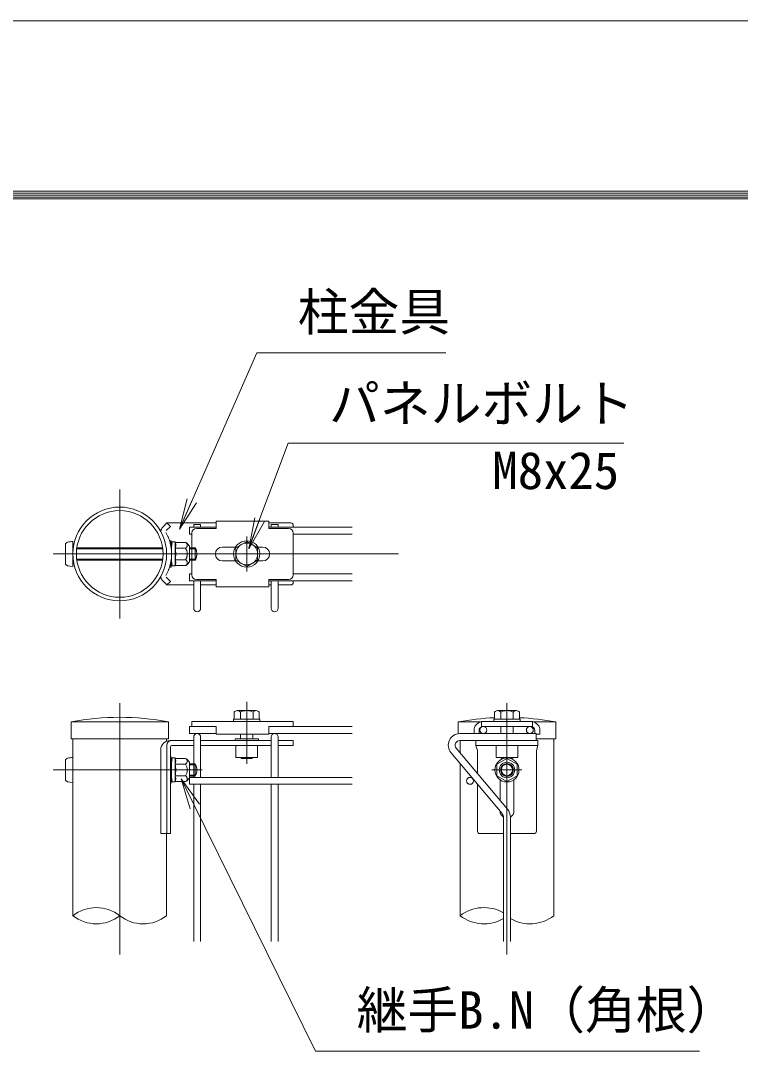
# Model space of a CAD drawing. Units: millimetres, scale not verified. Extents: x -8400 to 8400, y -5940 to 5940.
# Drawn here: x 3468 to 5327, y 3270 to 5940 of the extents above; entities that cross this region are included whole.
import ezdxf
from ezdxf.enums import TextEntityAlignment as Align

# ---------------------------------------------------------------- set-up
doc = ezdxf.new("R2010")
doc.units = ezdxf.units.MM
doc.header["$LTSCALE"] = 40
doc.linetypes.add('DASHED', pattern=[7.5, 6, -1.5])
doc.linetypes.add('USER1', pattern=[50.8, 31.75, -6.35, 6.35, -6.35])
for name, color, linetype, lineweight in [('0-1_D-STR1', 1, 'Continuous', 18), ('0-2_D-BMK', 2, 'USER1', 13), ('0-3_D-STR3', 3, 'Continuous', 13), ('0-4_D-STR-DIM', 7, 'Continuous', 9), ('0-5_D-STR-TXT', 7, 'Continuous', 9), ('0-6_0', 7, 'Continuous', 9), ('0-7_D-STR2', 7, 'Continuous', 9), ('0-B_D-TTL', 7, 'Continuous', 9)]:
    doc.layers.add(name, color=color, linetype=linetype, lineweight=lineweight)
doc.styles.add('ＭＳ ゴシック', font='')
doc.styles.get('ＭＳ ゴシック').set_extended_font_data('MS Gothic')

# ---------------------------------------------------------------- blocks, each defined once
blk = doc.blocks.new('_Open')
at = {"layer": '0-6_0'}
blk.add_line((-40, 6.67), (0, 0), dxfattribs=at)
blk.add_lwpolyline([(-40, -6.67), (0, 0), (-40, 0)], dxfattribs=at)

msp = doc.modelspace()

# ---------------------------------------------------------------- linework, layer by layer
at = {"layer": '0-1_D-STR1'}
for p, q in [((3850.06, 4130.65), (3598.46, 4130.65)), ((3598.46, 4130.65), (3598.46, 4086.65)), ((3850.06, 4086.65), (3850.06, 4130.65)), ((4656.07, 4130.65), (4598.46, 4130.65)), ((4598.46, 4130.65), (4598.46, 4100.65)), ((4850.06, 4130.65), (4792.45, 4130.65)), ((4850.06, 4086.65), (4850.06, 4130.65)), ((3850.06, 4086.65), (3598.46, 4086.65)), ((3603.26, 4086.65), (3603.26, 3630.65)), ((3845.26, 4080.91), (3845.26, 4086.65)), ((4850.06, 4086.65), (4800.26, 4086.65)), ((4845.26, 3630.65), (4845.26, 4086.65)), ((4603.26, 4082.65), (4603.26, 4051.22)), ((4603.26, 4023.22), (4603.26, 3630.65)), ((3845.26, 3630.65), (3845.26, 3844.65))]:
    msp.add_line(p, q, dxfattribs=at)
for radius in [121, 111.8]:
    msp.add_circle((3724.26, 4563.98), radius, dxfattribs=at)
for centre, radius, start, end in [((3724.26, 3477.25), 665.4, 79.10214, 100.89786), ((4732.46, 3388.07), 754.57, 93.08404, 100.22882), ((4716.06, 3388.07), 754.57, 79.77118, 86.91596)]:
    msp.add_arc(centre, radius, start, end, dxfattribs=at)
at = {"layer": '0-2_D-BMK'}
for p, q in [((3724.26, 4730.65), (3724.26, 4397.32)), ((4052.22, 4609.48), (4052.22, 4518.48)), ((3552.46, 4563.98), (4444.26, 4563.98)), ((3724.26, 3530.65), (3724.26, 4178.65)), ((4052.22, 4182.65), (4052.22, 4022.65)), ((4724.26, 3530.65), (4724.26, 4178.65)), ((3552.46, 4006.65), (3937.15, 4006.65)), ((4685.5, 4006.65), (4763.02, 4006.65))]:
    msp.add_line(p, q, dxfattribs=at)
at = {"layer": '0-3_D-STR3'}
for p, q in [((3973.29, 4648.98), (3973.29, 4629.98)), ((4109.29, 4648.98), (3973.29, 4648.98)), ((4109.29, 4648.98), (4109.29, 4629.98)), ((3846.22, 4643.98), (3835.31, 4633.37)), ((3973.29, 4643.98), (3846.22, 4643.98)), ((3973.29, 4629.98), (3922.29, 4629.98)), ((4166.22, 4643.98), (4109.29, 4643.98)), ((4160.29, 4629.98), (4109.29, 4629.98)), ((4172.22, 4637.98), (4172.22, 4632.98)), ((3603.26, 4595.98), (3603.26, 4531.98)), ((3910.29, 4617.98), (3910.29, 4509.98)), ((4172.29, 4617.98), (4172.29, 4509.98)), ((3584.06, 4589.98), (3584.06, 4537.98)), ((3613.25, 4577.28), (3835.26, 4577.28)), ((3613.61, 4579.98), (3834.91, 4579.98)), ((4023.38, 4581.98), (3989.29, 4581.98)), ((4093.29, 4581.98), (4081.07, 4581.98)), ((3613.25, 4550.69), (3835.26, 4550.69)), ((3613.61, 4547.98), (3834.91, 4547.98)), ((4023.38, 4545.98), (3989.29, 4545.98)), ((4093.29, 4545.98), (4081.07, 4545.98)), ((3846.22, 4483.98), (3835.31, 4494.59)), ((3973.29, 4497.98), (3922.29, 4497.98)), ((3973.29, 4497.98), (3973.29, 4478.98)), ((4160.29, 4497.98), (4109.29, 4497.98)), ((4109.29, 4497.98), (4109.29, 4478.98)), ((4172.22, 4494.98), (4172.22, 4489.98)), ((3916.26, 4483.98), (3846.22, 4483.98)), ((3973.29, 4483.98), (3932.26, 4483.98)), ((4109.29, 4478.98), (3973.29, 4478.98)), ((4116.26, 4483.98), (4109.29, 4483.98)), ((4166.22, 4483.98), (4132.26, 4483.98)), ((4086.22, 4137.85), (4018.22, 4137.85)), ((4018.22, 4137.85), (4018.22, 4131.45)), ((4019.82, 4155.85), (4019.82, 4137.85)), ((4019.82, 4137.85), (4084.62, 4137.85)), ((4027.29, 4159.85), (4076.67, 4159.85)), ((4036.02, 4155.85), (4036.02, 4137.85)), ((4068.42, 4155.85), (4068.42, 4137.85)), ((4084.62, 4155.85), (4084.62, 4137.85)), ((4086.22, 4131.45), (4086.22, 4137.85)), ((4690.26, 4137.85), (4758.26, 4137.85)), ((4690.26, 4131.45), (4690.26, 4137.85)), ((4691.86, 4155.85), (4691.86, 4137.85)), ((4756.66, 4137.85), (4691.86, 4137.85)), ((4749.2, 4159.85), (4699.81, 4159.85)), ((4708.06, 4155.85), (4708.06, 4137.85)), ((4740.46, 4155.85), (4740.46, 4137.85)), ((4756.66, 4155.85), (4756.66, 4137.85)), ((4758.26, 4137.85), (4758.26, 4131.45)), ((3910.22, 4131.45), (3910.22, 4118.65)), ((4172.22, 4131.45), (3910.22, 4131.45)), ((3910.22, 4118.65), (3973.22, 4118.65)), ((3973.22, 4118.65), (3973.22, 4099.45)), ((4018.22, 4131.45), (4086.22, 4131.45)), ((4109.22, 4118.65), (4109.22, 4099.45)), ((4109.22, 4118.65), (4172.22, 4118.65)), ((4172.22, 4131.45), (4172.22, 4118.65)), ((4790.26, 4131.45), (4658.26, 4131.45)), ((4658.26, 4131.45), (4658.26, 4118.65)), ((4790.26, 4118.65), (4658.26, 4118.65)), ((4758.26, 4131.45), (4690.26, 4131.45)), ((4708.26, 4118.65), (4708.26, 4100.65)), ((4740.26, 4118.65), (4740.26, 4100.65)), ((4790.26, 4131.45), (4790.26, 4118.65)), ((3973.22, 4099.45), (4109.22, 4099.45)), ((4036.22, 4099.45), (4036.22, 4086.65)), ((4068.22, 4099.45), (4068.22, 4086.65)), ((4082.22, 4086.65), (4082.22, 4082.65)), ((4639.26, 4108.65), (4639.26, 4100.65)), ((4652.06, 4108.65), (4652.06, 4100.65)), ((4796.46, 4108.65), (4796.46, 4100.65)), ((4800.26, 4099.45), (4809.26, 4099.45)), ((4809.26, 4108.65), (4809.26, 4099.45)), ((3830.22, 4058.65), (3830.22, 3842.65)), ((3846.22, 4070.65), (3846.22, 3842.65)), ((3915.26, 4082.65), (3854.22, 4082.65)), ((3855.08, 4065.85), (3855.08, 3842.65)), ((3915.26, 4069.85), (3859.08, 4069.85)), ((4115.26, 4082.65), (3933.26, 4082.65)), ((4115.26, 4069.85), (3933.26, 4069.85)), ((4024.22, 4069.85), (4024.22, 4038.65)), ((4080.22, 4069.85), (4080.22, 4038.65)), ((4172.22, 4082.65), (4133.26, 4082.65)), ((4804.26, 4082.65), (4644.26, 4082.65)), ((4644.26, 4082.65), (4644.26, 4069.85)), ((4644.26, 4069.85), (4648.26, 4057.05)), ((4804.26, 4069.85), (4644.26, 4069.85)), ((4696.26, 4069.85), (4696.26, 4038.65)), ((4752.26, 4069.85), (4752.26, 4038.65)), ((4804.26, 4069.85), (4800.26, 4057.05)), ((4804.26, 4082.65), (4804.26, 4069.85)), ((3584.06, 4032.65), (3584.06, 3980.65)), ((3603.26, 4038.65), (3603.26, 3974.65)), ((3855.08, 4040.65), (3855.08, 4034.89)), ((3857.08, 4040.65), (3855.08, 4040.65)), ((3855.82, 4032.57), (3858.71, 4028.53)), ((3857.08, 4040.65), (3857.08, 4034.89)), ((3857.45, 4033.73), (3859.11, 4031.41)), ((3858.28, 4024.65), (3859.83, 4037.3)), ((3866.9, 4037.65), (3860.23, 4037.65)), ((3867.08, 4006.65), (3867.08, 4037.55)), ((3867.47, 4036.67), (3867.29, 4037.35)), ((3894.26, 4036.67), (3867.47, 4036.67)), ((4080.22, 4038.65), (4024.22, 4038.65)), ((4038.93, 4038.65), (4038.93, 4035.85)), ((4067.1, 4038.65), (4065.52, 4035.85)), ((4648.26, 4057.05), (4648.26, 3997.59)), ((4696.26, 4038.65), (4752.26, 4038.65)), ((4710.97, 4037.85), (4710.52, 4038.65)), ((4710.97, 4038.65), (4710.97, 4037.85)), ((4737.55, 4037.85), (4710.97, 4037.85)), ((4737.55, 4038.65), (4737.55, 4037.85)), ((4738, 4038.65), (4737.55, 4037.85)), ((4800.26, 4057.05), (4800.26, 3848.65)), ((3855.08, 4022.65), (3858.28, 4022.65)), ((3855.08, 4019.94), (3858.28, 4019.94)), ((3858.28, 4024.65), (3858.28, 3988.65)), ((3894.26, 4021.66), (3867.08, 4021.66)), ((3867.08, 4006.65), (3867.08, 3975.75)), ((3904.28, 4026.65), (3904.28, 3986.65)), ((3904.28, 4022.65), (3919.26, 4022.65)), ((3904.28, 4019.94), (3920.55, 4019.94)), ((3919.26, 4022.65), (3919.26, 3990.65)), ((3855.08, 3993.36), (3858.28, 3993.36)), ((3855.08, 3990.65), (3858.28, 3990.65)), ((3855.08, 3978.41), (3855.08, 3972.65)), ((3855.82, 3980.73), (3858.71, 3984.77)), ((3857.45, 3979.57), (3859.11, 3981.89)), ((3858.28, 3988.65), (3859.83, 3976)), ((3894.26, 3991.64), (3867.08, 3991.64)), ((3904.28, 3993.36), (3920.55, 3993.36)), ((3904.28, 3990.65), (3919.26, 3990.65)), ((4706.26, 3981.41), (4706.26, 3928.47)), ((4742.26, 3981.41), (4742.26, 3900.65)), ((3866.81, 3975.65), (3860.23, 3975.65)), ((3894.26, 3976.63), (3867.47, 3976.63)), ((4648.26, 3969.59), (4648.26, 3848.65)), ((3855.08, 3842.65), (3830.22, 3842.65)), ((4715.26, 3842.65), (4654.26, 3842.65)), ((4794.26, 3842.65), (4733.26, 3842.65))]:
    msp.add_line(p, q, dxfattribs=at)
at = {"layer": '0-3_D-STR3', "linetype": 'DASHED'}
for p, q in [((3855.14, 4634.8), (3844.22, 4624.19)), ((3855.08, 4634.74), (3846.22, 4643.98)), ((3855.08, 4597.98), (3855.08, 4592.23)), ((3857.08, 4597.98), (3855.08, 4597.98)), ((3857.08, 4597.98), (3857.08, 4592.23)), ((3858.28, 4581.98), (3859.83, 4594.63)), ((3866.9, 4594.98), (3860.23, 4594.98)), ((3867.08, 4563.98), (3867.08, 4594.88)), ((3867.47, 4594.01), (3867.29, 4594.69)), ((3894.26, 4594.01), (3867.47, 4594.01)), ((3855.82, 4589.9), (3858.71, 4585.86)), ((3856.92, 4579.98), (3858.28, 4579.98)), ((3857.27, 4577.28), (3858.28, 4577.28)), ((3857.45, 4591.06), (3859.11, 4588.74)), ((3858.28, 4581.98), (3858.28, 4545.98)), ((3894.26, 4579), (3867.08, 4579)), ((3904.28, 4583.98), (3904.28, 4543.98)), ((3904.28, 4579.98), (3919.26, 4579.98)), ((3904.28, 4577.28), (3920.55, 4577.28)), ((3919.26, 4579.98), (3919.26, 4547.98)), ((3855.82, 4538.07), (3858.71, 4542.1)), ((3856.92, 4547.98), (3858.28, 4547.98)), ((3857.27, 4550.69), (3858.28, 4550.69)), ((3857.45, 4536.91), (3859.11, 4539.23)), ((3858.28, 4545.98), (3859.83, 4533.34)), ((3867.08, 4563.98), (3867.08, 4533.08)), ((3894.26, 4548.97), (3867.08, 4548.97)), ((3904.28, 4550.69), (3920.55, 4550.69)), ((3904.28, 4547.98), (3919.26, 4547.98)), ((3855.08, 4535.74), (3855.08, 4529.98)), ((3866.81, 4532.98), (3860.23, 4532.98)), ((3894.26, 4533.96), (3867.47, 4533.96)), ((3855.14, 4493.16), (3844.22, 4503.77)), ((3855.08, 4493.23), (3846.22, 4483.98))]:
    msp.add_line(p, q, dxfattribs=at)
at = {"layer": '0-3_D-STR3'}
for points in [[(4052.22, 4596.38), (4080.28, 4580.18), (4080.28, 4547.78), (4052.22, 4531.58), (4024.17, 4547.78), (4024.17, 4580.18)], [(4724.26, 4036.67), (4698.26, 4021.66), (4698.26, 3991.64), (4724.26, 3976.63), (4750.26, 3991.64), (4750.26, 4021.66)]]:
    msp.add_lwpolyline(points, close=True, dxfattribs=at)
at = {"layer": '0-3_D-STR3', "linetype": 'DASHED'}
msp.add_lwpolyline([(3857.08, 4535.74), (3857.08, 4529.98), (3855.08, 4529.98)], dxfattribs=at)
at = {"layer": '0-3_D-STR3'}
for points in [[(4082.22, 4086.65), (4022.22, 4086.65), (4022.22, 4082.65)], [(4172.22, 4082.65), (4172.22, 4069.85), (4133.26, 4069.85)], [(4065.52, 4038.65), (4065.52, 4035.85), (4038.93, 4035.85), (4037.35, 4038.65)], [(3857.08, 3978.41), (3857.08, 3972.65), (3855.08, 3972.65)]]:
    msp.add_lwpolyline(points, dxfattribs=at)
for centre, radius in [((4052.22, 4563.98), 34), ((4052.22, 4563.98), 28.14), ((4724.26, 4006.65), 31), ((4724.26, 4006.65), 20), ((4724.26, 4006.65), 16.6), ((4724.26, 4006.65), 14.6)]:
    msp.add_circle(centre, radius, dxfattribs=at)
for centre, radius, start, end in [((3847.01, 4621.33), 16.8, 134.17379, 176.47212), ((3922.29, 4617.98), 12, 90, 180), ((4160.29, 4617.98), 12, 0, 90), ((4166.22, 4637.98), 6, 0, 90), ((3989.29, 4563.98), 18, 90, 270), ((4093.29, 4563.98), 18, 270, 90), ((3847.01, 4506.64), 16.8, 183.52788, 225.82621), ((3922.29, 4509.98), 12, 180, 270), ((4160.29, 4509.98), 12, 270, 0), ((4166.22, 4489.98), 6, 270, 0), ((4027.92, 4149.7), 10.17, 37.21089, 142.78911), ((4052.22, 4125.05), 34.8, 62.26063, 117.73937), ((4076.52, 4149.65), 10.2, 37.42505, 142.57495), ((4699.96, 4149.65), 10.2, 37.42505, 142.57495), ((4724.26, 4125.05), 34.8, 62.26063, 117.73937), ((4748.56, 4149.7), 10.17, 37.21089, 142.78911), ((4662.06, 4108.65), 22.8, 99.59407, 180), ((4662.06, 4108.65), 10, 90, 180), ((4786.46, 4108.65), 10, 0, 90), ((4786.46, 4108.65), 22.8, 0, 80.40593), ((3854.22, 4058.65), 24, 90, 180), ((3858.22, 4070.65), 12, 90, 180), ((3859.08, 4065.85), 4, 90, 180), ((3859.08, 4034.89), 4, 180, 215.53768), ((3859.08, 4034.89), 2, 180, 215.53768), ((3860.23, 4037.25), 0.4, 90, 173), ((3866.9, 4037.25), 0.4, 15, 90), ((3847.55, 4029.16), 21.29, 339.37322, 22.7756), ((3890.19, 4029.17), 8.54, 298.45309, 61.54691), ((3877.18, 4009.63), 32, 32.13463, 57.68315), ((4724.26, 4024.65), 18, 132.83343, 151.11686), ((4724.26, 4024.65), 18, 28.88314, 47.16657), ((3857.08, 4027.37), 2, 33.43373, 35.53768), ((3784.05, 4006.65), 84.77, 0, 10.20031), ((3784.05, 4006.65), 84.77, 349.79969, 0), ((3871.22, 4006.65), 27.49, 0, 33.09348), ((3871.22, 4006.65), 27.49, 326.90652, 0), ((3889.26, 4006.65), 34, 331.92751, 28.07249), ((3859.08, 3978.41), 4, 144.46232, 180), ((3859.08, 3978.41), 2, 144.46232, 180), ((3857.08, 3985.93), 2, 324.46232, 326.56627), ((3847.55, 3984.14), 21.29, 337.2244, 20.62678), ((3890.19, 3984.13), 8.54, 298.45309, 61.54691), ((3877.18, 4003.67), 32, 302.31685, 327.86537), ((3860.23, 3976.05), 0.4, 187, 270), ((3866.81, 3976.05), 0.4, 270, 337.2244), ((4724.26, 3900.65), 18, 180.59569, 240), ((4724.26, 3900.65), 18, 299.93027, 0), ((4654.26, 3848.65), 6, 180, 270), ((4794.26, 3848.65), 6, 270, 0)]:
    msp.add_arc(centre, radius, start, end, dxfattribs=at)
at = {"layer": '0-3_D-STR3', "linetype": 'DASHED'}
for centre, radius, start, end in [((3745.26, 4563.98), 112.8, 330.59793, 29.40207), ((3859.08, 4592.23), 4, 180, 215.53768), ((3859.08, 4592.23), 2, 180, 215.53768), ((3860.23, 4594.58), 0.4, 90, 173), ((3866.9, 4594.58), 0.4, 15, 90), ((3847.55, 4586.5), 21.29, 339.37322, 22.7756), ((3890.19, 4586.5), 8.54, 298.45309, 61.54691), ((3877.18, 4566.96), 32, 32.13463, 57.68315), ((3857.08, 4584.7), 2, 33.43373, 35.53768), ((3784.05, 4563.98), 84.77, 0, 10.20031), ((3871.22, 4563.98), 27.49, 0, 33.09348), ((3889.26, 4563.98), 34, 331.92751, 28.07249), ((3857.08, 4543.27), 2, 324.46232, 326.56627), ((3847.55, 4541.47), 21.29, 337.2244, 20.62678), ((3784.05, 4563.98), 84.77, 349.79969, 0), ((3871.22, 4563.98), 27.49, 326.90652, 0), ((3890.19, 4541.47), 8.54, 298.45309, 61.54691), ((3877.18, 4561.01), 32, 302.31685, 327.86537), ((3859.08, 4535.74), 4, 144.46232, 180), ((3859.08, 4535.74), 2, 144.46232, 180), ((3860.23, 4533.38), 0.4, 187, 270), ((3866.81, 4533.38), 0.4, 270, 337.2244)]:
    msp.add_arc(centre, radius, start, end, dxfattribs=at)
at = {"layer": '0-3_D-STR3'}
for centre, start_param, end_param in [((3603.26, 4589.98), 1.5707963, 3.1415927), ((3603.26, 4537.98), 3.1415927, 4.712389), ((3603.26, 4032.65), 1.5707963, 3.1415927), ((3603.26, 3980.65), 3.1415927, 4.712389)]:
    msp.add_ellipse(centre, major_axis=(19.2, 0), ratio=0.3125, start_param=start_param, end_param=end_param, dxfattribs=at)
at = {"layer": '0-4_D-STR-DIM'}
for centre, radius, start, end in [((3663.76, 3553.76), 97.84, 51.80362, 128.19638), ((3663.76, 3707.54), 97.84, 231.80362, 308.19638), ((3784.76, 3707.54), 97.84, 231.80362, 308.19638), ((4664.82, 3550.69), 100.91, 60.01409, 127.59463), ((4664.82, 3710.61), 100.91, 232.40537, 299.98591), ((4783.7, 3710.61), 100.91, 240.01409, 307.59463)]:
    msp.add_arc(centre, radius, start, end, dxfattribs=at)
at = {"layer": '0-5_D-STR-TXT'}
for points in [[(4566.2, 5083.08), (4078.06, 5083.08), (3879.13, 4629.86)], [(5025.62, 4849.7), (4159.31, 4849.7), (4058.02, 4579.46)], [(5221.66, 3281.45), (4229.46, 3281.45), (3883.87, 3982.34)]]:
    msp.add_lwpolyline(points, dxfattribs=at)
at = {"layer": '0-7_D-STR2'}
for p, q in [((3904.26, 4632.98), (3973.29, 4632.98)), ((3904.26, 4614.98), (3904.26, 4632.98)), ((3915.26, 4639.98), (3933.26, 4639.98)), ((3915.26, 4639.98), (3915.26, 4632.98)), ((3933.26, 4639.98), (3933.26, 4632.98)), ((4109.29, 4632.98), (4324.26, 4632.98)), ((4115.26, 4639.98), (4133.26, 4639.98)), ((4115.26, 4639.98), (4115.26, 4632.98)), ((4133.26, 4639.98), (4133.26, 4632.98)), ((3904.26, 4614.98), (3910.29, 4614.98)), ((4172.29, 4614.98), (4324.26, 4614.98)), ((3904.26, 4512.98), (3904.26, 4494.98)), ((3904.26, 4512.98), (3910.29, 4512.98)), ((4172.29, 4512.98), (4324.26, 4512.98)), ((3904.26, 4494.98), (3973.29, 4494.98)), ((3915.26, 4494.98), (3915.26, 4423.98)), ((3933.26, 4494.98), (3933.26, 4423.98)), ((4109.29, 4494.98), (4324.26, 4494.98)), ((4115.26, 4494.98), (4115.26, 4423.98)), ((4133.26, 4494.98), (4133.26, 4423.98)), ((3904.26, 4118.65), (3973.22, 4118.65)), ((4109.22, 4118.65), (4324.26, 4118.65)), ((3915.26, 3987.65), (3915.26, 4091.65)), ((3933.26, 3987.65), (3933.26, 4091.65)), ((4109.22, 4100.65), (4324.26, 4100.65)), ((4115.26, 3987.65), (4115.26, 4091.65)), ((4133.26, 3987.65), (4133.26, 4091.65)), ((4799.26, 4100.65), (4602.62, 4100.65)), ((4799.26, 4082.65), (4799.26, 4100.65)), ((4725.31, 3905.77), (4593.43, 4062.94)), ((4799.26, 4082.65), (4602.62, 4082.65)), ((4711.52, 3894.2), (4579.64, 4051.37)), ((3904.26, 3987.65), (4324.26, 3987.65)), ((3904.26, 3987.65), (3904.26, 3969.65)), ((3904.26, 3969.65), (4324.26, 3969.65)), ((3915.26, 3563.98), (3915.26, 3969.65)), ((3933.26, 3563.98), (3933.26, 3969.65)), ((4115.26, 3563.98), (4115.26, 3969.65)), ((4133.26, 3563.98), (4133.26, 3969.65)), ((4715.26, 3883.92), (4715.26, 3563.98)), ((4733.26, 3883.92), (4733.26, 3563.98))]:
    msp.add_line(p, q, dxfattribs=at)
msp.add_lwpolyline([(3904.26, 4118.65), (3904.26, 4100.65), (3973.22, 4100.65)], dxfattribs=at)
for centre in [(4663.26, 4109.65), (4783.26, 4109.65), (4628.91, 3978.65)]:
    msp.add_circle(centre, 9, dxfattribs=at)
for centre, radius, start, end in [((3924.26, 4423.98), 9, 180, 0), ((4124.26, 4423.98), 9, 180, 0), ((3924.26, 4091.65), 9, 0, 180), ((4124.26, 4091.65), 9, 0, 180), ((4602.62, 4070.65), 30, 90, 220), ((4602.62, 4070.65), 12, 90, 220), ((4699.26, 3883.92), 34, 0, 40), ((4699.26, 3883.92), 16, 0, 40)]:
    msp.add_arc(centre, radius, start, end, dxfattribs=at)
at = {"layer": '0-B_D-TTL', "color": 2, "lineweight": 18}
msp.add_lwpolyline([(-8400, 5940), (8400, 5940), (8400, -5940), (-8400, -5940)], close=True, dxfattribs=at)
at = {"layer": '0-B_D-TTL'}
for points in [[(-7860, 5500), (7860, 5500), (7860, -5500), (-7860, -5500)], [(-7855, 5495), (7855, 5495), (7855, -5495), (-7855, -5495)], [(-7850, 5490), (7850, 5490), (7850, -5490), (-7850, -5490)], [(-7845, 5485), (7845, 5485), (7845, -5485), (-7845, -5485)], [(-7840, 5480), (7840, 5480), (7840, -5480), (-7840, -5480)]]:
    msp.add_lwpolyline(points, close=True, dxfattribs=at)

# ---------------------------------------------------------------- block references
at = {"layer": '0-5_D-STR-TXT', "xscale": 2, "yscale": 2}
for p, rotation in [((3878.33, 4628.03), 246.3026), ((4057.32, 4577.58), 249.4544), ((3882.98, 3984.13), 116.2468)]:
    msp.add_blockref('_Open', p, dxfattribs=dict(at, rotation=rotation))

# ---------------------------------------------------------------- texts
at = {"layer": '0-5_D-STR-TXT', "style": 'ＭＳ ゴシック'}
for s, p in [('柱金具', (4183.97, 5111.55)), ('パネルボルト', (4264.71, 4875.63)), ('M8x25', (4686.69, 4702.61)), ('継手B.N（角根）', (4335.87, 3310.42))]:
    msp.add_text(s, height=96.19, dxfattribs=at).set_placement(p, align=Align.BOTTOM_LEFT)

doc.saveas('drawing.dxf')
